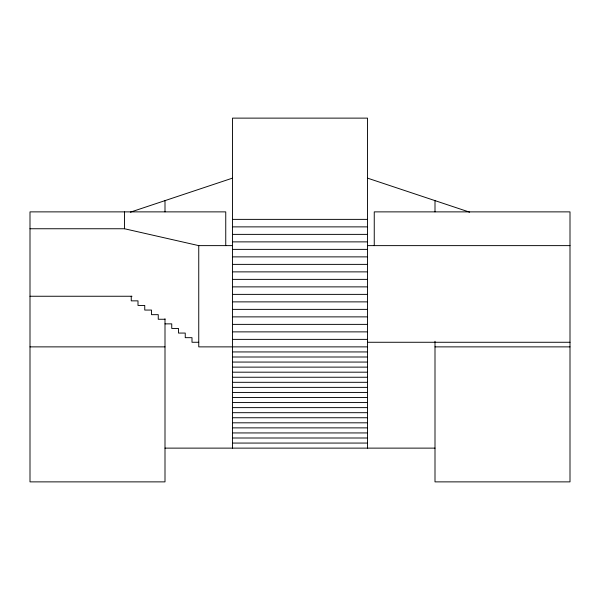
<?xml version="1.0" encoding="UTF-8"?>
<svg xmlns="http://www.w3.org/2000/svg" width="600" height="600" viewBox="0 0 600 600"><rect width="100%" height="100%" fill="white"/><g stroke="black" fill="none" stroke-linecap="round" stroke-linejoin="round"><path stroke-width="0.9" d="M130.365 212.167L232.5 178.125M232.5 219.375L367.5 219.375M232.5 226.875L367.5 226.875M30 228.75L124.5 228.75L198.75 245.625L232.5 245.625M232.5 234.375L367.5 234.375M232.5 241.875L367.5 241.875M367.5 245.625L570 245.625M232.5 249.375L367.5 249.375M232.5 256.875L367.5 256.875M232.5 264.375L367.5 264.375M232.5 271.875L367.5 271.875M232.5 279.375L367.5 279.375M232.5 286.875L367.5 286.875M232.5 294.375L367.5 294.375M30 296.25L132 296.25M232.5 301.875L367.5 301.875M232.5 309.375L367.5 309.375M232.5 316.875L367.5 316.875M165 319.26L158.25 319.26L158.25 314.663L151.5 314.663L151.5 310.058L144.75 310.058L144.75 305.452L138 305.452L138 300.855L131.25 300.855L131.25 296.25M165 323.865L171.75 323.865L171.75 328.462L178.5 328.462L178.5 333.067L185.25 333.067L185.25 337.673L192 337.673L192 342.27L198.75 342.27M232.5 324.375L367.5 324.375M232.5 331.875L367.5 331.875M232.5 339.375L367.5 339.375M367.5 342.27L570 342.27M30 346.875L165 346.875M367.5 346.875L198.75 346.875L198.75 245.625M435 346.875L570 346.875M232.5 351.938L367.5 351.938M232.5 357L367.5 357M232.5 362.062L367.5 362.062M232.5 367.125L367.5 367.125M232.5 372.188L367.5 372.188M232.5 377.25L367.5 377.25M232.5 382.312L367.5 382.312M232.5 387.375L367.5 387.375M232.5 392.438L367.5 392.438M232.5 397.5L367.5 397.5M232.5 402.562L367.5 402.562M232.5 407.625L367.5 407.625M232.5 412.688L367.5 412.688M232.5 417.75L367.5 417.75M232.5 422.812L367.5 422.812M232.5 427.875L367.5 427.875M232.5 432.938L367.5 432.938M232.5 438L367.5 438M232.5 443.062L367.5 443.062M165 448.125L435 448.125M367.5 178.125L469.635 212.167M435 200.625L435 211.875M435 341.25L435 481.875L570 481.875L570 211.875L374.25 211.875L374.25 245.625M367.5 448.125L367.5 118.125L232.5 118.125L232.5 448.125M225.75 245.625L225.75 211.875L30 211.875L30 481.875L165 481.875L165 318.75M165 200.625L165 211.875M124.5 211.875L124.5 228.75"/></g></svg>
